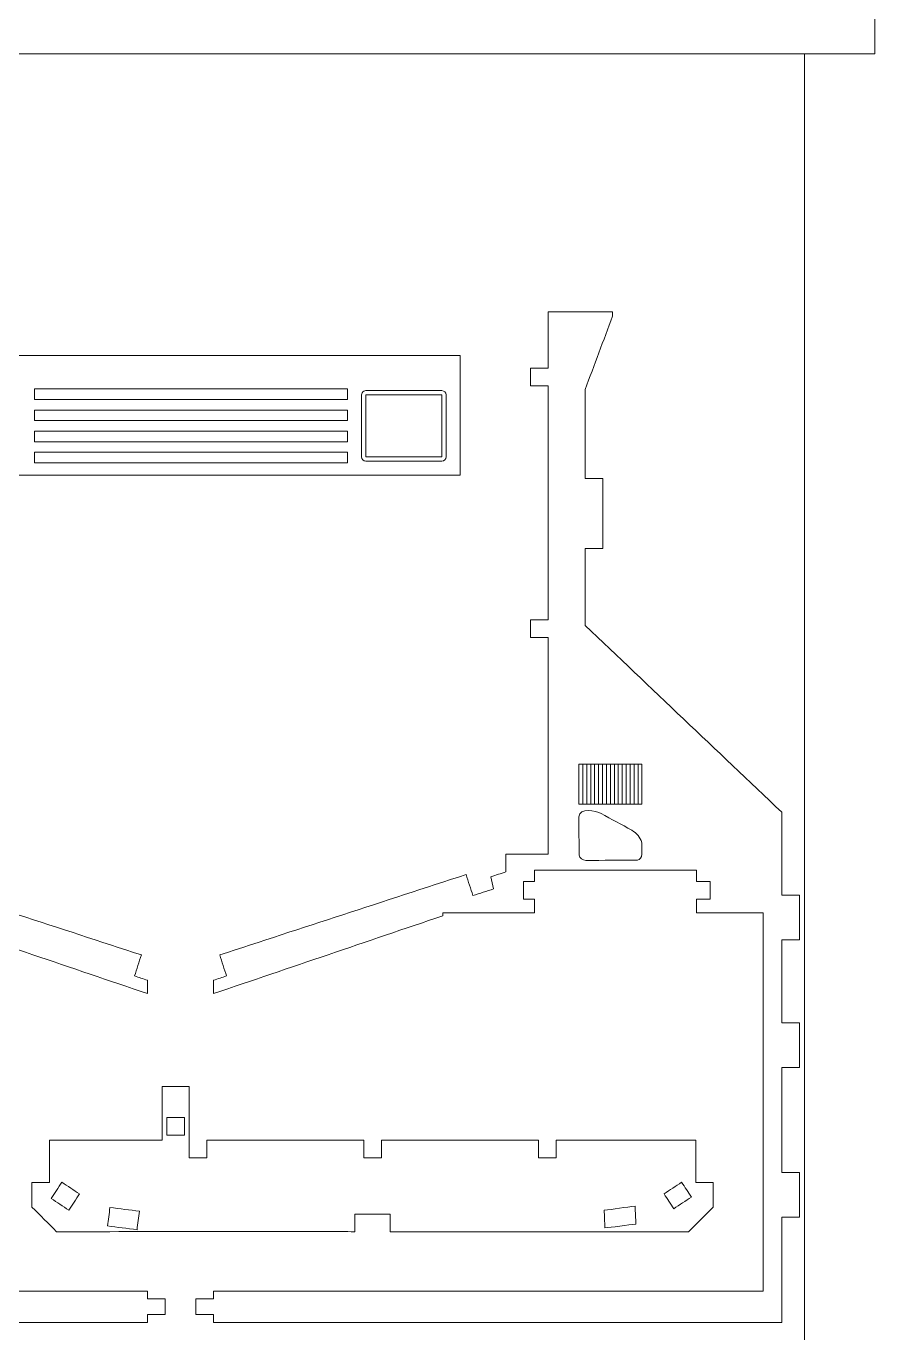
# Model space of a CAD drawing. Header units: centimetres. Extents: x -36.5 to 33.1, y -48.3 to 44.1.
# Drawn here: x 18.66 to 33.11, y -0.51 to 21.73 of the extents above; entities that cross this region are included whole.
import ezdxf

# ---------------------------------------------------------------- set-up
doc = ezdxf.new("R2010")
doc.units = ezdxf.units.CM
doc.header["$MEASUREMENT"] = 0
doc.layers.add('Camada 1', color=7, linetype='Continuous')

msp = doc.modelspace()

# ---------------------------------------------------------------- linework, layer by layer
at = {"layer": 'Camada 1', "color": 2, "lineweight": 20}
for points, knots in [([(-1.6923, 44.0612), (-1.6923, 44.0612), (-1.6923, 21.2612), (-1.6923, 21.2612), (-1.6923, 21.2612), (-1.6923, 21.2612), (33.1077, 21.2612), (33.1077, 21.2612), (33.1077, 21.2612), (33.1077, 21.2612), (33.1077, 44.0612), (33.1077, 44.0612), (33.1077, 44.0612), (33.1077, 44.0612), (-1.6923, 44.0612), (-1.6923, 44.0612)], [0, 0, 0, 0, 0.2, 0.2, 0.2, 0.2, 0.4, 0.4, 0.4, 0.4, 0.6, 0.6, 0.6, 0.6, 1, 1, 1, 1]), ([(9.1077, -13.5388), (9.1077, -13.5388), (31.9077, -13.5388), (31.9077, -13.5388), (31.9077, -13.5388), (31.9077, -13.5388), (31.9077, 21.2612), (31.9077, 21.2612), (31.9077, 21.2612), (31.9077, 21.2612), (9.1077, 21.2612), (9.1077, 21.2612), (9.1077, 21.2612), (9.1077, 21.2612), (9.1077, -13.5388), (9.1077, -13.5388), (9.1077, -13.5388), (9.1077, -13.5388), (9.1077, -13.5388), (9.1077, -13.5388)], [0, 0, 0, 0, 0.16666667, 0.16666667, 0.16666667, 0.16666667, 0.33333333, 0.33333333, 0.33333333, 0.33333333, 0.5, 0.5, 0.5, 0.5, 0.66666667, 0.66666667, 0.66666667, 0.66666667, 1, 1, 1, 1])]:
    msp.add_open_spline(points, degree=3, knots=knots, dxfattribs=at)
at = {"layer": 'Camada 1', "lineweight": 9}
for points, knots in [([(16.82456, 6.63638), (16.82455, 6.62092), (16.82456, 6.60549), (16.82456, 6.59005), (16.82456, 6.59005), (18.12605, 6.14779), (19.42752, 5.70555), (20.729, 5.26329), (20.729, 5.26329), (20.729, 5.3395), (20.729, 5.41573), (20.729, 5.49194), (20.729, 5.49194), (20.65535, 5.51596), (20.58172, 5.54), (20.50807, 5.56402), (20.50807, 5.56402), (20.54699, 5.68333), (20.58592, 5.80261), (20.62483, 5.9219), (20.62483, 5.9219), (19.22723, 6.37827), (17.8296, 6.83467), (16.43198, 7.29104), (16.43198, 7.29104), (16.39295, 7.17139), (16.35392, 7.05175), (16.31489, 6.9321), (16.31489, 6.9321), (16.19732, 6.97046), (16.07977, 7.00881), (15.9622, 7.04716), (15.9622, 7.04716), (15.97742, 7.1155), (15.99264, 7.18387), (16.00786, 7.25221), (16.00786, 7.25221), (15.92315, 7.28023), (15.83843, 7.30825), (15.75371, 7.33627), (15.75371, 7.33627), (15.75371, 7.4358), (15.75372, 7.53531), (15.75372, 7.63484), (15.75372, 7.63484), (15.51412, 7.63484), (15.27452, 7.63484), (15.03493, 7.63484), (15.03493, 7.63484), (15.03493, 8.86423), (15.03492, 10.09363), (15.03493, 11.323), (15.03493, 11.323), (15.13493, 11.323), (15.23491, 11.323), (15.33491, 11.323), (15.33491, 11.323), (15.33491, 11.42338), (15.33491, 11.52379), (15.33491, 11.62417), (15.33491, 11.62417), (15.23491, 11.62417), (15.13492, 11.62417), (15.03492, 11.62417), (15.03492, 11.62417), (15.03492, 12.95307), (15.03493, 14.282), (15.03493, 15.61092), (15.03493, 15.61092), (15.13493, 15.61092), (15.23491, 15.61092), (15.33491, 15.61093), (15.33491, 15.61093), (15.33491, 15.71131), (15.33491, 15.8117), (15.33491, 15.91208), (15.33491, 15.91208), (15.23491, 15.91209), (15.13492, 15.91209), (15.03491, 15.9121), (15.03491, 15.9121), (15.03492, 16.23037), (15.03491, 16.54864), (15.03491, 16.86691), (15.03491, 16.86691), (14.66911, 16.8669), (14.30333, 16.86688), (13.93754, 16.86688), (13.93754, 16.86688), (13.93754, 16.84359), (13.93753, 16.8203), (13.93754, 16.79701), (13.93754, 16.79701), (14.09358, 16.38092), (14.24963, 15.96482), (14.40566, 15.54872), (14.40566, 15.54872), (14.40566, 15.04312), (14.40565, 14.5375), (14.40566, 14.03188), (14.40566, 14.03188), (14.30527, 14.03188), (14.20488, 14.03187), (14.10449, 14.03188), (14.10449, 14.03188), (14.1045, 13.6348), (14.10449, 13.23775), (14.1045, 12.84067), (14.1045, 12.84067), (14.20488, 12.84067), (14.30528, 12.84067), (14.40566, 12.84067), (14.40566, 12.84067), (14.40566, 12.40406), (14.40566, 11.9674), (14.40566, 11.53078), (14.40566, 11.53078), (13.29001, 10.4709), (12.17437, 9.411), (11.05872, 8.35112), (11.05872, 8.35112), (11.05872, 7.88035), (11.05872, 7.40959), (11.05872, 6.93882), (11.05872, 6.93882), (10.95833, 6.93882), (10.85795, 6.93882), (10.75756, 6.93882), (10.75756, 6.93882), (10.75757, 6.68574), (10.75756, 6.43264), (10.75756, 6.17956), (10.75756, 6.17956), (10.85794, 6.17956), (10.95834, 6.17958), (11.05872, 6.17956), (11.05872, 6.17956), (11.05873, 5.7088), (11.05872, 5.23804), (11.05872, 4.76727), (11.05872, 4.76727), (10.95834, 4.76727), (10.85794, 4.76727), (10.75756, 4.76727), (10.75756, 4.76727), (10.75756, 4.51418), (10.75756, 4.26111), (10.75757, 4.00803), (10.75757, 4.00803), (10.85795, 4.00803), (10.95834, 4.00802), (11.05873, 4.00802), (11.05873, 4.00802), (11.05873, 3.41071), (11.05873, 2.81342), (11.05872, 2.2161), (11.05872, 2.2161), (10.95834, 2.2161), (10.85795, 2.21611), (10.75756, 2.21611), (10.75756, 2.21611), (10.75756, 1.96303), (10.75757, 1.70995), (10.75757, 1.45687), (10.75757, 1.45687), (10.85795, 1.45687), (10.95834, 1.45689), (11.05872, 1.45687), (11.05872, 1.45687), (11.05872, 0.85957), (11.05873, 0.26226), (11.05873, -0.33504), (11.05873, -0.33504), (14.28216, -0.33504), (17.50559, -0.33504), (20.72902, -0.33503), (20.72902, -0.33503), (20.72902, -0.29049), (20.72902, -0.24594), (20.729, -0.2014), (20.729, -0.2014), (20.8294, -0.2014), (20.92979, -0.20139), (21.03018, -0.20139), (21.03018, -0.20139), (21.03018, -0.11229), (21.03018, -0.0232), (21.03017, 0.0659), (21.03017, 0.0659), (20.92979, 0.0659), (20.82938, 0.0659), (20.729, 0.0659), (20.729, 0.0659), (20.729, 0.11046), (20.72902, 0.15499), (20.72902, 0.19954), (20.72902, 0.19954), (17.61049, 0.19953), (14.49197, 0.19954), (11.37346, 0.19954), (11.37346, 0.19954), (11.37346, 2.34514), (11.37346, 4.49076), (11.37344, 6.63637), (11.37344, 6.63637), (11.75242, 6.63637), (12.13139, 6.63637), (12.51035, 6.63637), (12.51035, 6.63637), (12.51036, 6.71535), (12.51035, 6.79434), (12.51035, 6.87332), (12.51035, 6.87332), (12.43336, 6.87332), (12.35635, 6.87332), (12.27935, 6.87332), (12.27935, 6.87332), (12.27936, 6.97371), (12.27936, 7.0741), (12.27936, 7.1745), (12.27936, 7.1745), (12.35636, 7.17448), (12.43336, 7.1745), (12.51035, 7.17448), (12.51035, 7.17448), (12.51035, 7.23892), (12.51036, 7.30339), (12.51036, 7.36783), (12.51036, 7.36783), (13.42946, 7.36782), (14.34857, 7.36783), (15.26768, 7.36783), (15.26768, 7.36783), (15.26767, 7.30339), (15.26768, 7.23894), (15.26768, 7.1745), (15.26768, 7.1745), (15.32956, 7.1745), (15.39143, 7.17448), (15.4533, 7.17448), (15.4533, 7.17448), (15.4533, 7.0741), (15.4533, 6.97371), (15.4533, 6.87333), (15.4533, 6.87333), (15.39143, 6.87333), (15.32956, 6.87332), (15.26767, 6.87332), (15.26767, 6.87332), (15.26768, 6.79434), (15.26768, 6.71536), (15.26768, 6.63638), (15.26768, 6.63638), (15.78665, 6.63638), (16.3056, 6.63637), (16.82456, 6.63638)], [0, 0, 0, 0, 0.01538462, 0.01538462, 0.01538462, 0.01538462, 0.03076923, 0.03076923, 0.03076923, 0.03076923, 0.04615385, 0.04615385, 0.04615385, 0.04615385, 0.06153846, 0.06153846, 0.06153846, 0.06153846, 0.07692308, 0.07692308, 0.07692308, 0.07692308, 0.09230769, 0.09230769, 0.09230769, 0.09230769, 0.10769231, 0.10769231, 0.10769231, 0.10769231, 0.12307692, 0.12307692, 0.12307692, 0.12307692, 0.13846154, 0.13846154, 0.13846154, 0.13846154, 0.15384615, 0.15384615, 0.15384615, 0.15384615, 0.16923077, 0.16923077, 0.16923077, 0.16923077, 0.18461538, 0.18461538, 0.18461538, 0.18461538, 0.2, 0.2, 0.2, 0.2, 0.21538462, 0.21538462, 0.21538462, 0.21538462, 0.23076923, 0.23076923, 0.23076923, 0.23076923, 0.24615385, 0.24615385, 0.24615385, 0.24615385, 0.26153846, 0.26153846, 0.26153846, 0.26153846, 0.27692308, 0.27692308, 0.27692308, 0.27692308, 0.29230769, 0.29230769, 0.29230769, 0.29230769, 0.30769231, 0.30769231, 0.30769231, 0.30769231, 0.32307692, 0.32307692, 0.32307692, 0.32307692, 0.33846154, 0.33846154, 0.33846154, 0.33846154, 0.35384615, 0.35384615, 0.35384615, 0.35384615, 0.36923077, 0.36923077, 0.36923077, 0.36923077, 0.38461538, 0.38461538, 0.38461538, 0.38461538, 0.4, 0.4, 0.4, 0.4, 0.41538462, 0.41538462, 0.41538462, 0.41538462, 0.43076923, 0.43076923, 0.43076923, 0.43076923, 0.44615385, 0.44615385, 0.44615385, 0.44615385, 0.46153846, 0.46153846, 0.46153846, 0.46153846, 0.47692308, 0.47692308, 0.47692308, 0.47692308, 0.49230769, 0.49230769, 0.49230769, 0.49230769, 0.50769231, 0.50769231, 0.50769231, 0.50769231, 0.52307692, 0.52307692, 0.52307692, 0.52307692, 0.53846154, 0.53846154, 0.53846154, 0.53846154, 0.55384615, 0.55384615, 0.55384615, 0.55384615, 0.56923077, 0.56923077, 0.56923077, 0.56923077, 0.58461538, 0.58461538, 0.58461538, 0.58461538, 0.6, 0.6, 0.6, 0.6, 0.61538462, 0.61538462, 0.61538462, 0.61538462, 0.63076923, 0.63076923, 0.63076923, 0.63076923, 0.64615385, 0.64615385, 0.64615385, 0.64615385, 0.66153846, 0.66153846, 0.66153846, 0.66153846, 0.67692308, 0.67692308, 0.67692308, 0.67692308, 0.69230769, 0.69230769, 0.69230769, 0.69230769, 0.70769231, 0.70769231, 0.70769231, 0.70769231, 0.72307692, 0.72307692, 0.72307692, 0.72307692, 0.73846154, 0.73846154, 0.73846154, 0.73846154, 0.75384615, 0.75384615, 0.75384615, 0.75384615, 0.76923077, 0.76923077, 0.76923077, 0.76923077, 0.78461538, 0.78461538, 0.78461538, 0.78461538, 0.8, 0.8, 0.8, 0.8, 0.81538462, 0.81538462, 0.81538462, 0.81538462, 0.83076923, 0.83076923, 0.83076923, 0.83076923, 0.84615385, 0.84615385, 0.84615385, 0.84615385, 0.86153846, 0.86153846, 0.86153846, 0.86153846, 0.87692308, 0.87692308, 0.87692308, 0.87692308, 0.89230769, 0.89230769, 0.89230769, 0.89230769, 0.90769231, 0.90769231, 0.90769231, 0.90769231, 0.92307692, 0.92307692, 0.92307692, 0.92307692, 0.93846154, 0.93846154, 0.93846154, 0.93846154, 0.95384615, 0.95384615, 0.95384615, 0.95384615, 0.96923077, 0.96923077, 0.96923077, 0.96923077, 1, 1, 1, 1]), ([(25.75818, 6.63638), (25.75819, 6.62092), (25.75818, 6.60549), (25.75818, 6.59005), (25.75818, 6.59005), (24.4567, 6.14779), (23.15522, 5.70555), (21.85374, 5.26329), (21.85374, 5.26329), (21.85374, 5.3395), (21.85374, 5.41573), (21.85374, 5.49194), (21.85374, 5.49194), (21.9274, 5.51596), (22.00103, 5.54), (22.07467, 5.56402), (22.07467, 5.56402), (22.03576, 5.68333), (21.99683, 5.80261), (21.95791, 5.9219), (21.95791, 5.9219), (23.35552, 6.37827), (24.75315, 6.83467), (26.15076, 7.29104), (26.15076, 7.29104), (26.1898, 7.17139), (26.22882, 7.05175), (26.26786, 6.9321), (26.26786, 6.9321), (26.38542, 6.97046), (26.50297, 7.00881), (26.62055, 7.04716), (26.62055, 7.04716), (26.60532, 7.1155), (26.59011, 7.18387), (26.57489, 7.25221), (26.57489, 7.25221), (26.6596, 7.28023), (26.74432, 7.30825), (26.82904, 7.33627), (26.82904, 7.33627), (26.82904, 7.4358), (26.82903, 7.53531), (26.82903, 7.63484), (26.82903, 7.63484), (27.06863, 7.63484), (27.30822, 7.63484), (27.54781, 7.63484), (27.54781, 7.63484), (27.54781, 8.86423), (27.54783, 10.09363), (27.54781, 11.323), (27.54781, 11.323), (27.44782, 11.323), (27.34783, 11.323), (27.24784, 11.323), (27.24784, 11.323), (27.24784, 11.42338), (27.24784, 11.52379), (27.24784, 11.62417), (27.24784, 11.62417), (27.34783, 11.62417), (27.44783, 11.62417), (27.54783, 11.62417), (27.54783, 11.62417), (27.54783, 12.95307), (27.54781, 14.282), (27.54781, 15.61092), (27.54781, 15.61092), (27.44782, 15.61092), (27.34783, 15.61092), (27.24784, 15.61093), (27.24784, 15.61093), (27.24784, 15.71131), (27.24784, 15.8117), (27.24784, 15.91208), (27.24784, 15.91208), (27.34783, 15.91209), (27.44783, 15.91209), (27.54784, 15.9121), (27.54784, 15.9121), (27.54783, 16.23037), (27.54784, 16.54864), (27.54784, 16.86691), (27.54784, 16.86691), (27.91363, 16.8669), (28.27942, 16.86688), (28.6452, 16.86688), (28.6452, 16.86688), (28.6452, 16.84359), (28.64521, 16.8203), (28.6452, 16.79701), (28.6452, 16.79701), (28.48917, 16.38092), (28.33312, 15.96482), (28.17708, 15.54872), (28.17708, 15.54872), (28.17708, 15.04312), (28.17709, 14.5375), (28.17708, 14.03188), (28.17708, 14.03188), (28.27747, 14.03188), (28.37787, 14.03187), (28.47826, 14.03188), (28.47826, 14.03188), (28.47825, 13.6348), (28.47826, 13.23775), (28.47825, 12.84067), (28.47825, 12.84067), (28.37787, 12.84067), (28.27746, 12.84067), (28.17708, 12.84067), (28.17708, 12.84067), (28.17708, 12.40406), (28.17708, 11.9674), (28.17708, 11.53078), (28.17708, 11.53078), (29.29273, 10.4709), (30.40837, 9.411), (31.52403, 8.35112), (31.52403, 8.35112), (31.52403, 7.88035), (31.52403, 7.40959), (31.52403, 6.93882), (31.52403, 6.93882), (31.62442, 6.93882), (31.7248, 6.93882), (31.82519, 6.93882), (31.82519, 6.93882), (31.82518, 6.68574), (31.82519, 6.43264), (31.82519, 6.17956), (31.82519, 6.17956), (31.72481, 6.17956), (31.62441, 6.17958), (31.52403, 6.17956), (31.52403, 6.17956), (31.52401, 5.7088), (31.52403, 5.23804), (31.52403, 4.76727), (31.52403, 4.76727), (31.62441, 4.76727), (31.72481, 4.76727), (31.82519, 4.76727), (31.82519, 4.76727), (31.82519, 4.51418), (31.82519, 4.26111), (31.82518, 4.00803), (31.82518, 4.00803), (31.7248, 4.00803), (31.62441, 4.00802), (31.52401, 4.00802), (31.52401, 4.00802), (31.52401, 3.41071), (31.52401, 2.81342), (31.52403, 2.2161), (31.52403, 2.2161), (31.62441, 2.2161), (31.7248, 2.21611), (31.82519, 2.21611), (31.82519, 2.21611), (31.82519, 1.96303), (31.82518, 1.70995), (31.82518, 1.45687), (31.82518, 1.45687), (31.7248, 1.45687), (31.62441, 1.45689), (31.52403, 1.45687), (31.52403, 1.45687), (31.52403, 0.85957), (31.52401, 0.26226), (31.52401, -0.33504), (31.52401, -0.33504), (28.30059, -0.33504), (25.07716, -0.33504), (21.85373, -0.33503), (21.85373, -0.33503), (21.85373, -0.29049), (21.85373, -0.24594), (21.85374, -0.2014), (21.85374, -0.2014), (21.75335, -0.2014), (21.65296, -0.20139), (21.55256, -0.20139), (21.55256, -0.20139), (21.55256, -0.11229), (21.55256, -0.0232), (21.55258, 0.0659), (21.55258, 0.0659), (21.65296, 0.0659), (21.75336, 0.0659), (21.85374, 0.0659), (21.85374, 0.0659), (21.85374, 0.11046), (21.85373, 0.15499), (21.85373, 0.19954), (21.85373, 0.19954), (24.97225, 0.19953), (28.09078, 0.19954), (31.20929, 0.19954), (31.20929, 0.19954), (31.20929, 2.34514), (31.20929, 4.49076), (31.2093, 6.63637), (31.2093, 6.63637), (30.83033, 6.63637), (30.45136, 6.63637), (30.0724, 6.63637), (30.0724, 6.63637), (30.07239, 6.71535), (30.0724, 6.79434), (30.0724, 6.87332), (30.0724, 6.87332), (30.14939, 6.87332), (30.22639, 6.87332), (30.3034, 6.87332), (30.3034, 6.87332), (30.30339, 6.97371), (30.30339, 7.0741), (30.30339, 7.1745), (30.30339, 7.1745), (30.22638, 7.17448), (30.14939, 7.1745), (30.0724, 7.17448), (30.0724, 7.17448), (30.0724, 7.23892), (30.07239, 7.30339), (30.07239, 7.36783), (30.07239, 7.36783), (29.15328, 7.36782), (28.23418, 7.36783), (27.31506, 7.36783), (27.31506, 7.36783), (27.31507, 7.30339), (27.31506, 7.23894), (27.31506, 7.1745), (27.31506, 7.1745), (27.25319, 7.1745), (27.19132, 7.17448), (27.12945, 7.17448), (27.12945, 7.17448), (27.12945, 7.0741), (27.12945, 6.97371), (27.12945, 6.87333), (27.12945, 6.87333), (27.19132, 6.87333), (27.25319, 6.87332), (27.31507, 6.87332), (27.31507, 6.87332), (27.31506, 6.79434), (27.31506, 6.71536), (27.31506, 6.63638), (27.31506, 6.63638), (26.7961, 6.63638), (26.27715, 6.63637), (25.75818, 6.63638)], [0, 0, 0, 0, 0.01538462, 0.01538462, 0.01538462, 0.01538462, 0.03076923, 0.03076923, 0.03076923, 0.03076923, 0.04615385, 0.04615385, 0.04615385, 0.04615385, 0.06153846, 0.06153846, 0.06153846, 0.06153846, 0.07692308, 0.07692308, 0.07692308, 0.07692308, 0.09230769, 0.09230769, 0.09230769, 0.09230769, 0.10769231, 0.10769231, 0.10769231, 0.10769231, 0.12307692, 0.12307692, 0.12307692, 0.12307692, 0.13846154, 0.13846154, 0.13846154, 0.13846154, 0.15384615, 0.15384615, 0.15384615, 0.15384615, 0.16923077, 0.16923077, 0.16923077, 0.16923077, 0.18461538, 0.18461538, 0.18461538, 0.18461538, 0.2, 0.2, 0.2, 0.2, 0.21538462, 0.21538462, 0.21538462, 0.21538462, 0.23076923, 0.23076923, 0.23076923, 0.23076923, 0.24615385, 0.24615385, 0.24615385, 0.24615385, 0.26153846, 0.26153846, 0.26153846, 0.26153846, 0.27692308, 0.27692308, 0.27692308, 0.27692308, 0.29230769, 0.29230769, 0.29230769, 0.29230769, 0.30769231, 0.30769231, 0.30769231, 0.30769231, 0.32307692, 0.32307692, 0.32307692, 0.32307692, 0.33846154, 0.33846154, 0.33846154, 0.33846154, 0.35384615, 0.35384615, 0.35384615, 0.35384615, 0.36923077, 0.36923077, 0.36923077, 0.36923077, 0.38461538, 0.38461538, 0.38461538, 0.38461538, 0.4, 0.4, 0.4, 0.4, 0.41538462, 0.41538462, 0.41538462, 0.41538462, 0.43076923, 0.43076923, 0.43076923, 0.43076923, 0.44615385, 0.44615385, 0.44615385, 0.44615385, 0.46153846, 0.46153846, 0.46153846, 0.46153846, 0.47692308, 0.47692308, 0.47692308, 0.47692308, 0.49230769, 0.49230769, 0.49230769, 0.49230769, 0.50769231, 0.50769231, 0.50769231, 0.50769231, 0.52307692, 0.52307692, 0.52307692, 0.52307692, 0.53846154, 0.53846154, 0.53846154, 0.53846154, 0.55384615, 0.55384615, 0.55384615, 0.55384615, 0.56923077, 0.56923077, 0.56923077, 0.56923077, 0.58461538, 0.58461538, 0.58461538, 0.58461538, 0.6, 0.6, 0.6, 0.6, 0.61538462, 0.61538462, 0.61538462, 0.61538462, 0.63076923, 0.63076923, 0.63076923, 0.63076923, 0.64615385, 0.64615385, 0.64615385, 0.64615385, 0.66153846, 0.66153846, 0.66153846, 0.66153846, 0.67692308, 0.67692308, 0.67692308, 0.67692308, 0.69230769, 0.69230769, 0.69230769, 0.69230769, 0.70769231, 0.70769231, 0.70769231, 0.70769231, 0.72307692, 0.72307692, 0.72307692, 0.72307692, 0.73846154, 0.73846154, 0.73846154, 0.73846154, 0.75384615, 0.75384615, 0.75384615, 0.75384615, 0.76923077, 0.76923077, 0.76923077, 0.76923077, 0.78461538, 0.78461538, 0.78461538, 0.78461538, 0.8, 0.8, 0.8, 0.8, 0.81538462, 0.81538462, 0.81538462, 0.81538462, 0.83076923, 0.83076923, 0.83076923, 0.83076923, 0.84615385, 0.84615385, 0.84615385, 0.84615385, 0.86153846, 0.86153846, 0.86153846, 0.86153846, 0.87692308, 0.87692308, 0.87692308, 0.87692308, 0.89230769, 0.89230769, 0.89230769, 0.89230769, 0.90769231, 0.90769231, 0.90769231, 0.90769231, 0.92307692, 0.92307692, 0.92307692, 0.92307692, 0.93846154, 0.93846154, 0.93846154, 0.93846154, 0.95384615, 0.95384615, 0.95384615, 0.95384615, 0.96923077, 0.96923077, 0.96923077, 0.96923077, 1, 1, 1, 1]), ([(16.88249, 14.08665), (19.93912, 14.08665), (22.99573, 14.08665), (26.05236, 14.08665), (26.05236, 14.08665), (26.05236, 14.76618), (26.05236, 15.44569), (26.05236, 16.12522), (26.05236, 16.12522), (22.99573, 16.12522), (19.93912, 16.12522), (16.88249, 16.12522), (16.88249, 16.12522), (16.88249, 15.44569), (16.88249, 14.76618), (16.88249, 14.08665)], [0, 0, 0, 0, 0.2, 0.2, 0.2, 0.2, 0.4, 0.4, 0.4, 0.4, 0.6, 0.6, 0.6, 0.6, 1, 1, 1, 1]), ([(18.8047, 15.55797), (20.58061, 15.55797), (22.35653, 15.55797), (24.13245, 15.55797), (24.13245, 15.55797), (24.13245, 15.49797), (24.13245, 15.43798), (24.13245, 15.37798), (24.13245, 15.37798), (22.35653, 15.37798), (20.58061, 15.37798), (18.8047, 15.37798), (18.8047, 15.37798), (18.8047, 15.43798), (18.8047, 15.49797), (18.8047, 15.55797)], [0, 0, 0, 0, 0.2, 0.2, 0.2, 0.2, 0.4, 0.4, 0.4, 0.4, 0.6, 0.6, 0.6, 0.6, 1, 1, 1, 1]), ([(18.8047, 15.01801), (18.8047, 15.078), (18.8047, 15.138), (18.8047, 15.198), (18.8047, 15.198), (20.58061, 15.198), (22.35653, 15.198), (24.13245, 15.198), (24.13245, 15.198), (24.13245, 15.138), (24.13245, 15.078), (24.13245, 15.01801), (24.13245, 15.01801), (22.35653, 15.01801), (20.58061, 15.01801), (18.8047, 15.01801)], [0, 0, 0, 0, 0.2, 0.2, 0.2, 0.2, 0.4, 0.4, 0.4, 0.4, 0.6, 0.6, 0.6, 0.6, 1, 1, 1, 1]), ([(24.13245, 14.65802), (22.35653, 14.65802), (20.58061, 14.65802), (18.8047, 14.65802), (18.8047, 14.65802), (18.8047, 14.71802), (18.8047, 14.77801), (18.8047, 14.83801), (18.8047, 14.83801), (20.58061, 14.83801), (22.35653, 14.83801), (24.13245, 14.83801), (24.13245, 14.83801), (24.13245, 14.77801), (24.13245, 14.71802), (24.13245, 14.65802)], [0, 0, 0, 0, 0.2, 0.2, 0.2, 0.2, 0.4, 0.4, 0.4, 0.4, 0.6, 0.6, 0.6, 0.6, 1, 1, 1, 1]), ([(24.13245, 14.47804), (24.13245, 14.41803), (24.13245, 14.35803), (24.13245, 14.29803), (24.13245, 14.29803), (22.35653, 14.29803), (20.58061, 14.29803), (18.8047, 14.29803), (18.8047, 14.29803), (18.8047, 14.35803), (18.8047, 14.41803), (18.8047, 14.47804), (18.8047, 14.47804), (20.58061, 14.47804), (22.35653, 14.47804), (24.13245, 14.47804)], [0, 0, 0, 0, 0.2, 0.2, 0.2, 0.2, 0.4, 0.4, 0.4, 0.4, 0.6, 0.6, 0.6, 0.6, 1, 1, 1, 1]), ([(20.97655, 2.77015), (20.33813, 2.77015), (19.69969, 2.77015), (19.06127, 2.77015), (19.06127, 2.77015), (19.06127, 2.52976), (19.06127, 2.28938), (19.06127, 2.04901), (19.06127, 2.04901), (18.96215, 2.04901), (18.86303, 2.04901), (18.76391, 2.04901), (18.76391, 2.04901), (18.76391, 1.90956), (18.76391, 1.7701), (18.76391, 1.63066), (18.76391, 1.63066), (18.90364, 1.4906), (19.04338, 1.35055), (19.1831, 1.2105), (19.1831, 1.2105), (20.79395, 1.21183), (22.4048, 1.21316), (24.01565, 1.2145), (24.01565, 1.2145), (24.09679, 1.21305), (24.17794, 1.21159), (24.25908, 1.21014), (24.25908, 1.21014), (24.25908, 1.30928), (24.25908, 1.40841), (24.25908, 1.50757), (24.25908, 1.50757), (24.45987, 1.50757), (24.66064, 1.50757), (24.86142, 1.50757), (24.86142, 1.50757), (24.86142, 1.40841), (24.86142, 1.30928), (24.86142, 1.21014), (24.86142, 1.21014), (26.55298, 1.20967), (28.24452, 1.20921), (29.93608, 1.20874), (29.93608, 1.20874), (30.07638, 1.34902), (30.2167, 1.48929), (30.357, 1.62958), (30.357, 1.62958), (30.357, 1.7694), (30.357, 1.9092), (30.357, 2.04901), (30.357, 2.04901), (30.25788, 2.04901), (30.15877, 2.04901), (30.05965, 2.04901), (30.05965, 2.04901), (30.05965, 2.28938), (30.05965, 2.52976), (30.05965, 2.77015), (30.05965, 2.77015), (29.26777, 2.77015), (28.47588, 2.77015), (27.684, 2.77015), (27.684, 2.77015), (27.684, 2.66976), (27.684, 2.56939), (27.684, 2.469), (27.684, 2.469), (27.58361, 2.469), (27.48323, 2.469), (27.38284, 2.469), (27.38284, 2.469), (27.38284, 2.56939), (27.38284, 2.66976), (27.38284, 2.77015), (27.38284, 2.77015), (26.49217, 2.77015), (25.6015, 2.77015), (24.71083, 2.77015), (24.71083, 2.77015), (24.71083, 2.66976), (24.71083, 2.56939), (24.71083, 2.469), (24.71083, 2.469), (24.61044, 2.469), (24.51006, 2.469), (24.40967, 2.469), (24.40967, 2.469), (24.40967, 2.56939), (24.40967, 2.66976), (24.40967, 2.77015), (24.40967, 2.77015), (23.51901, 2.77015), (22.62835, 2.77015), (21.73769, 2.77015), (21.73769, 2.77015), (21.73769, 2.66976), (21.73769, 2.56939), (21.73769, 2.469), (21.73769, 2.469), (21.6373, 2.469), (21.53692, 2.469), (21.43652, 2.469), (21.43652, 2.469), (21.43652, 2.8739), (21.43652, 3.27879), (21.43652, 3.6837), (21.43652, 3.6837), (21.2832, 3.6837), (21.12988, 3.6837), (20.97655, 3.6837), (20.97655, 3.6837), (20.97655, 3.37918), (20.97655, 3.07466), (20.97655, 2.77015)], [0, 0, 0, 0, 0.03333333, 0.03333333, 0.03333333, 0.03333333, 0.06666667, 0.06666667, 0.06666667, 0.06666667, 0.1, 0.1, 0.1, 0.1, 0.13333333, 0.13333333, 0.13333333, 0.13333333, 0.16666667, 0.16666667, 0.16666667, 0.16666667, 0.2, 0.2, 0.2, 0.2, 0.23333333, 0.23333333, 0.23333333, 0.23333333, 0.26666667, 0.26666667, 0.26666667, 0.26666667, 0.3, 0.3, 0.3, 0.3, 0.33333333, 0.33333333, 0.33333333, 0.33333333, 0.36666667, 0.36666667, 0.36666667, 0.36666667, 0.4, 0.4, 0.4, 0.4, 0.43333333, 0.43333333, 0.43333333, 0.43333333, 0.46666667, 0.46666667, 0.46666667, 0.46666667, 0.5, 0.5, 0.5, 0.5, 0.53333333, 0.53333333, 0.53333333, 0.53333333, 0.56666667, 0.56666667, 0.56666667, 0.56666667, 0.6, 0.6, 0.6, 0.6, 0.63333333, 0.63333333, 0.63333333, 0.63333333, 0.66666667, 0.66666667, 0.66666667, 0.66666667, 0.7, 0.7, 0.7, 0.7, 0.73333333, 0.73333333, 0.73333333, 0.73333333, 0.76666667, 0.76666667, 0.76666667, 0.76666667, 0.8, 0.8, 0.8, 0.8, 0.83333333, 0.83333333, 0.83333333, 0.83333333, 0.86666667, 0.86666667, 0.86666667, 0.86666667, 0.9, 0.9, 0.9, 0.9, 0.93333333, 0.93333333, 0.93333333, 0.93333333, 1, 1, 1, 1]), ([(21.35712, 3.15273), (21.25673, 3.15273), (21.15634, 3.15273), (21.05594, 3.15273), (21.05594, 3.15273), (21.05594, 3.05234), (21.05594, 2.95196), (21.05594, 2.85157), (21.05594, 2.85157), (21.15634, 2.85157), (21.25673, 2.85157), (21.35712, 2.85157), (21.35712, 2.85157), (21.35712, 2.95196), (21.35712, 3.05234), (21.35712, 3.15273)], [0, 0, 0, 0, 0.2, 0.2, 0.2, 0.2, 0.4, 0.4, 0.4, 0.4, 0.6, 0.6, 0.6, 0.6, 1, 1, 1, 1]), ([(19.38984, 1.5775), (19.28977, 1.64372), (19.18972, 1.70995), (19.08965, 1.77616), (19.08965, 1.77616), (19.15062, 1.86829), (19.21159, 1.96044), (19.27256, 2.05256), (19.27256, 2.05256), (19.37258, 1.98636), (19.4726, 1.92018), (19.57262, 1.85397), (19.57262, 1.85397), (19.5117, 1.76181), (19.45076, 1.66968), (19.38984, 1.5775)], [0, 0, 0, 0, 0.2, 0.2, 0.2, 0.2, 0.4, 0.4, 0.4, 0.4, 0.6, 0.6, 0.6, 0.6, 1, 1, 1, 1]), ([(29.98617, 1.80099), (29.93063, 1.88491), (29.87509, 1.96882), (29.81956, 2.05273), (29.81956, 2.05273), (29.71954, 1.98654), (29.61951, 1.92034), (29.51949, 1.85415), (29.51949, 1.85415), (29.57497, 1.77021), (29.63047, 1.68628), (29.68596, 1.60233), (29.68596, 1.60233), (29.78603, 1.66855), (29.8861, 1.73478), (29.98617, 1.80099)], [0, 0, 0, 0, 0.2, 0.2, 0.2, 0.2, 0.4, 0.4, 0.4, 0.4, 0.6, 0.6, 0.6, 0.6, 1, 1, 1, 1]), ([(20.09083, 1.6228), (20.07689, 1.51807), (20.06296, 1.41332), (20.04901, 1.30858), (20.04901, 1.30858), (20.21644, 1.28738), (20.38386, 1.26618), (20.55128, 1.24497), (20.55128, 1.24497), (20.56519, 1.34972), (20.5791, 1.45447), (20.59301, 1.5592), (20.59301, 1.5592), (20.42562, 1.58041), (20.25822, 1.6016), (20.09083, 1.6228)], [0, 0, 0, 0, 0.2, 0.2, 0.2, 0.2, 0.4, 0.4, 0.4, 0.4, 0.6, 0.6, 0.6, 0.6, 1, 1, 1, 1]), ([(28.50115, 1.58), (28.63383, 1.58592), (28.89115, 1.63594), (29.02635, 1.64262), (29.02635, 1.64262), (29.03133, 1.54165), (29.03629, 1.44069), (29.04127, 1.33972), (29.04127, 1.33972), (28.91621, 1.33353), (28.61052, 1.27788), (28.51451, 1.27828), (28.51451, 1.27828), (28.51006, 1.37886), (28.50561, 1.47943), (28.50115, 1.58)], [0, 0, 0, 0, 0.2, 0.2, 0.2, 0.2, 0.4, 0.4, 0.4, 0.4, 0.6, 0.6, 0.6, 0.6, 1, 1, 1, 1])]:
    msp.add_open_spline(points, degree=3, knots=knots, dxfattribs=at)
at = {"layer": 'Camada 1', "color": 140, "lineweight": 9}
for points, knots in [([(24.40843, 15.51835), (24.42043, 15.52155), (24.43243, 15.52477), (24.44443, 15.52797), (24.44443, 15.52797), (24.87641, 15.52797), (25.3084, 15.52797), (25.74037, 15.52797), (25.74037, 15.52797), (25.78511, 15.52209), (25.80648, 15.50072), (25.81237, 15.45598), (25.81237, 15.45598), (25.81237, 15.104), (25.81237, 14.75203), (25.81237, 14.40003), (25.81237, 14.40003), (25.80648, 14.3553), (25.78511, 14.33392), (25.74037, 14.32804), (25.74037, 14.32804), (25.3084, 14.32804), (24.87641, 14.32804), (24.44443, 14.32804), (24.44443, 14.32804), (24.3997, 14.33392), (24.37833, 14.3553), (24.37245, 14.40003), (24.37245, 14.40003), (24.37245, 14.75203), (24.37245, 15.104), (24.37245, 15.45598), (24.37245, 15.45598), (24.37615, 15.48416), (24.38525, 15.50283), (24.40843, 15.51835)], [0, 0, 0, 0, 0.1, 0.1, 0.1, 0.1, 0.2, 0.2, 0.2, 0.2, 0.3, 0.3, 0.3, 0.3, 0.4, 0.4, 0.4, 0.4, 0.5, 0.5, 0.5, 0.5, 0.6, 0.6, 0.6, 0.6, 0.7, 0.7, 0.7, 0.7, 0.8, 0.8, 0.8, 0.8, 1, 1, 1, 1]), ([(25.74037, 14.40003), (25.74037, 14.75203), (25.74037, 15.104), (25.74037, 15.45598), (25.74037, 15.45598), (25.3084, 15.45598), (24.87641, 15.45598), (24.44443, 15.45598), (24.44443, 15.45598), (24.44443, 15.104), (24.44443, 14.75203), (24.44443, 14.40003), (24.44443, 14.40003), (24.87641, 14.40003), (25.3084, 14.40003), (25.74037, 14.40003)], [0, 0, 0, 0, 0.2, 0.2, 0.2, 0.2, 0.4, 0.4, 0.4, 0.4, 0.6, 0.6, 0.6, 0.6, 1, 1, 1, 1]), ([(28.1376, 8.48857), (28.11522, 8.48858), (28.09285, 8.48857), (28.07046, 8.48857), (28.07046, 8.48857), (28.07047, 8.71612), (28.07046, 8.94366), (28.07047, 9.17121), (28.07047, 9.17121), (28.09284, 9.17121), (28.11522, 9.17121), (28.1376, 9.17121), (28.1376, 9.17121), (28.1376, 8.94366), (28.1376, 8.71612), (28.1376, 8.48857)], [0, 0, 0, 0, 0.2, 0.2, 0.2, 0.2, 0.4, 0.4, 0.4, 0.4, 0.6, 0.6, 0.6, 0.6, 1, 1, 1, 1]), ([(28.27187, 9.17121), (28.2495, 9.17121), (28.22711, 9.17121), (28.20474, 9.17121), (28.20474, 9.17121), (28.20474, 8.94366), (28.20474, 8.71612), (28.20473, 8.48857), (28.20473, 8.48857), (28.22712, 8.48857), (28.24949, 8.48857), (28.27188, 8.48857)], [0, 0, 0, 0, 0.25, 0.25, 0.25, 0.25, 0.5, 0.5, 0.5, 0.5, 1, 1, 1, 1]), ([(28.33901, 8.48857), (28.31663, 8.48857), (28.29425, 8.48856), (28.27188, 8.48857), (28.27188, 8.48857), (28.27187, 8.71611), (28.27188, 8.94367), (28.27187, 9.17121), (28.27187, 9.17121), (28.29425, 9.17121), (28.31663, 9.17122), (28.33901, 9.17121), (28.33901, 9.17121), (28.33901, 8.94367), (28.33901, 8.71611), (28.33901, 8.48857)], [0, 0, 0, 0, 0.2, 0.2, 0.2, 0.2, 0.4, 0.4, 0.4, 0.4, 0.6, 0.6, 0.6, 0.6, 1, 1, 1, 1]), ([(28.47328, 9.17121), (28.4509, 9.17121), (28.42853, 9.17121), (28.40614, 9.17121), (28.40614, 9.17121), (28.40615, 8.94367), (28.40614, 8.71612), (28.40615, 8.48858), (28.40615, 8.48858), (28.42852, 8.48857), (28.4509, 8.48858), (28.47328, 8.48857)], [0, 0, 0, 0, 0.25, 0.25, 0.25, 0.25, 0.5, 0.5, 0.5, 0.5, 1, 1, 1, 1]), ([(28.54042, 8.48857), (28.51804, 8.48857), (28.49566, 8.48857), (28.47328, 8.48857), (28.47328, 8.48857), (28.47328, 8.71612), (28.47328, 8.94366), (28.47328, 9.17121), (28.47328, 9.17121), (28.49566, 9.1712), (28.51804, 9.17121), (28.54042, 9.17121), (28.54042, 9.17121), (28.54042, 8.94366), (28.54042, 8.71612), (28.54042, 8.48857)], [0, 0, 0, 0, 0.2, 0.2, 0.2, 0.2, 0.4, 0.4, 0.4, 0.4, 0.6, 0.6, 0.6, 0.6, 1, 1, 1, 1]), ([(28.67469, 8.48857), (28.65231, 8.48857), (28.62994, 8.48857), (28.60755, 8.48857), (28.60755, 8.48857), (28.60756, 8.71611), (28.60755, 8.94367), (28.60756, 9.17122), (28.60756, 9.17122), (28.62993, 9.17121), (28.65231, 9.17122), (28.67469, 9.17121), (28.67469, 9.17121), (28.67469, 8.94367), (28.67469, 8.71611), (28.67469, 8.48857)], [0, 0, 0, 0, 0.2, 0.2, 0.2, 0.2, 0.4, 0.4, 0.4, 0.4, 0.6, 0.6, 0.6, 0.6, 1, 1, 1, 1]), ([(28.67469, 9.17121), (28.69707, 9.17121), (28.71945, 9.17121), (28.74183, 9.17121), (28.74183, 9.17121), (28.74181, 8.94367), (28.74183, 8.71612), (28.74181, 8.48857), (28.74181, 8.48857), (28.71945, 8.48857), (28.69707, 8.48857), (28.67469, 8.48857)], [0, 0, 0, 0, 0.25, 0.25, 0.25, 0.25, 0.5, 0.5, 0.5, 0.5, 1, 1, 1, 1]), ([(28.80895, 9.17121), (28.83133, 9.1712), (28.85371, 9.17121), (28.87608, 9.17121), (28.87608, 9.17121), (28.87609, 8.94366), (28.87608, 8.71612), (28.87609, 8.48857), (28.87609, 8.48857), (28.8537, 8.48857), (28.83133, 8.48857), (28.80895, 8.48857), (28.80895, 8.48857), (28.80895, 8.71612), (28.80895, 8.94366), (28.80895, 9.17121)], [0, 0, 0, 0, 0.2, 0.2, 0.2, 0.2, 0.4, 0.4, 0.4, 0.4, 0.6, 0.6, 0.6, 0.6, 1, 1, 1, 1]), ([(28.87608, 9.17121), (28.89847, 9.17121), (28.92084, 9.17121), (28.94322, 9.17121), (28.94322, 9.17121), (28.94322, 8.94367), (28.94322, 8.71611), (28.94322, 8.48857), (28.94322, 8.48857), (28.92084, 8.48857), (28.89846, 8.48857), (28.87609, 8.48857)], [0, 0, 0, 0, 0.25, 0.25, 0.25, 0.25, 0.5, 0.5, 0.5, 0.5, 1, 1, 1, 1]), ([(28.94322, 9.17121), (28.9656, 9.17121), (28.98798, 9.17122), (29.01035, 9.17121), (29.01035, 9.17121), (29.01036, 8.94367), (29.01035, 8.71611), (29.01036, 8.48857), (29.01036, 8.48857), (28.98798, 8.48857), (28.9656, 8.48857), (28.94322, 8.48857)], [0, 0, 0, 0, 0.25, 0.25, 0.25, 0.25, 0.5, 0.5, 0.5, 0.5, 1, 1, 1, 1]), ([(29.07749, 8.48856), (29.09987, 8.48857), (29.12225, 8.48857), (29.14463, 8.48857), (29.14463, 8.48857), (29.14463, 8.71612), (29.14463, 8.94366), (29.14463, 9.17121), (29.14463, 9.17121), (29.12225, 9.17121), (29.09987, 9.17121), (29.0775, 9.17121), (29.0775, 9.17121), (29.07749, 8.94367), (29.0775, 8.71611), (29.07749, 8.48856)], [0, 0, 0, 0, 0.2, 0.2, 0.2, 0.2, 0.4, 0.4, 0.4, 0.4, 0.6, 0.6, 0.6, 0.6, 1, 1, 1, 1]), ([(29.14463, 7.83286), (29.1112, 7.93282), (29.06082, 7.99038), (28.97025, 8.0473), (28.97025, 8.0473), (28.79683, 8.14106), (28.62342, 8.23484), (28.45001, 8.32861), (28.45001, 8.32861), (28.36302, 8.37222), (28.07529, 8.4364), (28.07046, 8.27377), (28.07046, 8.27377), (28.07181, 8.05538), (28.07315, 7.837), (28.07449, 7.61862), (28.07449, 7.61862), (28.08655, 7.56691), (28.13307, 7.53498), (28.18818, 7.53136), (28.18818, 7.53136), (28.4814, 7.53254), (28.77461, 7.53373), (29.06783, 7.5349), (29.06783, 7.5349), (29.11336, 7.54554), (29.14145, 7.58648), (29.14463, 7.63501), (29.14463, 7.63501), (29.14463, 7.70096), (29.14463, 7.76691), (29.14463, 7.83286)], [0, 0, 0, 0, 0.11111111, 0.11111111, 0.11111111, 0.11111111, 0.22222222, 0.22222222, 0.22222222, 0.22222222, 0.33333333, 0.33333333, 0.33333333, 0.33333333, 0.44444444, 0.44444444, 0.44444444, 0.44444444, 0.55555556, 0.55555556, 0.55555556, 0.55555556, 0.66666667, 0.66666667, 0.66666667, 0.66666667, 0.77777778, 0.77777778, 0.77777778, 0.77777778, 1, 1, 1, 1])]:
    msp.add_open_spline(points, degree=3, knots=knots, dxfattribs=at)
for points in [[(28.1376, 9.17121), (28.15998, 9.1712), (28.18236, 9.17121), (28.20474, 9.17121)], [(28.33901, 9.17121), (28.36139, 9.17121), (28.38377, 9.17121), (28.40614, 9.17121)], [(28.54042, 9.17121), (28.5628, 9.17121), (28.58517, 9.17121), (28.60756, 9.17122)], [(28.74183, 9.17121), (28.76419, 9.17121), (28.78659, 9.17121), (28.80895, 9.17121)], [(29.01035, 9.17121), (29.03274, 9.17121), (29.05511, 9.17121), (29.0775, 9.17121)], [(28.20473, 8.48857), (28.18236, 8.48858), (28.15998, 8.48857), (28.1376, 8.48857)], [(28.40615, 8.48858), (28.38376, 8.48857), (28.36139, 8.48857), (28.33901, 8.48857)], [(28.60755, 8.48857), (28.58518, 8.48857), (28.56279, 8.48857), (28.54042, 8.48857)], [(28.80895, 8.48857), (28.78657, 8.48858), (28.76419, 8.48857), (28.74181, 8.48857)], [(29.07749, 8.48856), (29.05512, 8.48857), (29.03273, 8.48856), (29.01036, 8.48857)]]:
    msp.add_open_spline(points, degree=3, dxfattribs=at)

doc.saveas('drawing.dxf')
